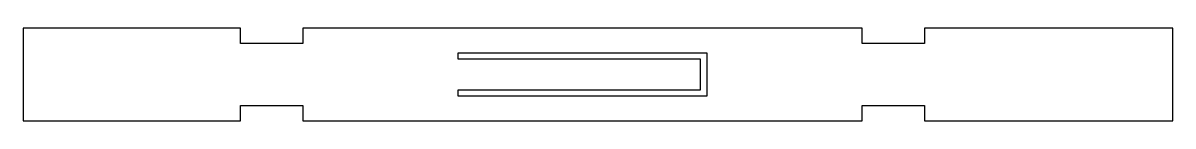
# Model space of a CAD drawing. Extents: x 0 to 37, y 0 to 3.
import ezdxf

# ---------------------------------------------------------------- set-up
doc = ezdxf.new("R2010")
doc.units = 0
doc.layers.add('Layer_1', color=7, linetype='CONTINUOUS')

msp = doc.modelspace()

# ---------------------------------------------------------------- linework, layer by layer
at = {"layer": 'Layer_1', "color": 7}
for p, q in [((0, 3.000278), (0, 0.000001)), ((6.999882, 3.000278), (0, 3.000278)), ((6.999882, 2.500321), (6.999882, 3.000278)), ((27.000178, 3.000278), (8.999691, 3.000278)), ((8.999691, 3.000278), (8.999691, 2.500321)), ((27.000178, 2.500321), (27.000178, 3.000278)), ((36.999774, 3.000278), (28.999987, 3.000278)), ((28.999987, 3.000278), (28.999987, 2.500321)), ((36.999774, 0.000001), (36.999774, 3.000278)), ((8.999691, 2.500321), (6.999882, 2.500321)), ((28.999987, 2.500321), (27.000178, 2.500321)), ((13.999943, 2.200262), (21.999944, 2.200149)), ((13.999943, 2.000251), (13.999943, 2.200262)), ((21.799943, 2.000251), (13.999943, 2.000251)), ((21.799943, 1.000253), (21.799943, 2.000251)), ((21.999944, 2.200149), (21.999944, 0.800158)), ((13.999943, 0.800242), (13.999943, 1.000253)), ((13.999943, 1.000253), (21.799943, 1.000253)), ((21.999944, 0.800158), (13.999943, 0.800242)), ((6.999882, 0.000001), (6.999882, 0.500494)), ((6.999882, 0.500494), (8.999691, 0.500494)), ((8.999691, 0.500494), (8.999691, 0.000001)), ((27.000178, 0.000001), (27.000178, 0.500494)), ((27.000178, 0.500494), (28.999987, 0.500494)), ((28.999987, 0.500494), (28.999987, 0.000001)), ((0, 0.000001), (6.999882, 0.000001)), ((8.999691, 0.000001), (27.000178, 0.000001)), ((28.999987, 0.000001), (36.999774, 0.000001))]:
    msp.add_line(p, q, dxfattribs=at)

doc.saveas('drawing.dxf')
